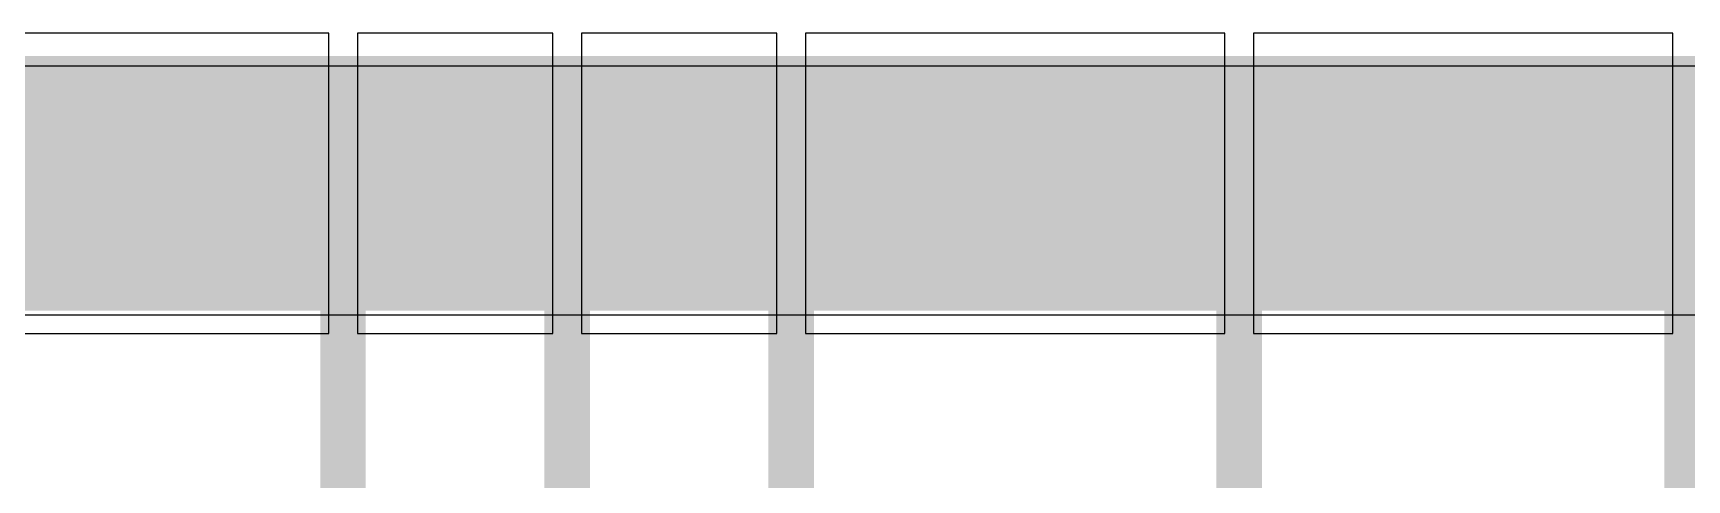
# Model space of a CAD drawing. Header units: millimetres. Extents: x 0 to 172, y 0 to 138.
# Drawn here: x 70.57 to 81.65, y 52.14 to 55.13 of the extents above; entities that cross this region are included whole.
import ezdxf

# ---------------------------------------------------------------- set-up
doc = ezdxf.new("R2010")
doc.units = ezdxf.units.MM
for name, color, linetype in [('BottomLayer', 5, 'Continuous'), ('TopLayer', 1, 'Continuous'), ('TopPaste', 8, 'Continuous'), ('TopSolder', 216, 'Continuous')]:
    doc.layers.add(name, color=color, linetype=linetype)

# ---------------------------------------------------------------- blocks, each defined once
blk = doc.blocks.new('MM70_314B1_2_R300_33')
at = {"layer": 'TopLayer'}
for points in [[(23.8, -3.35), (24.1, -3.35), (24.1, -4.85), (23.8, -4.85)], [(24.3, -3.35), (24.6, -3.35), (24.6, -4.85), (24.3, -4.85)], [(24.8, -3.35), (25.1, -3.35), (25.1, -4.85), (24.8, -4.85)], [(25.3, -3.35), (25.6, -3.35), (25.6, -4.85), (25.3, -4.85)], [(25.8, -3.35), (26.1, -3.35), (26.1, -4.85), (25.8, -4.85)], [(26.3, -3.35), (26.6, -3.35), (26.6, -4.85), (26.3, -4.85)], [(26.8, -3.35), (27.1, -3.35), (27.1, -4.85), (26.8, -4.85)], [(27.3, -3.35), (27.6, -3.35), (27.6, -4.85), (27.3, -4.85)], [(27.8, -3.35), (28.1, -3.35), (28.1, -4.85), (27.8, -4.85)], [(28.3, -3.35), (28.6, -3.35), (28.6, -4.85), (28.3, -4.85)], [(28.8, -3.35), (29.1, -3.35), (29.1, -4.85), (28.8, -4.85)], [(29.3, -3.35), (29.6, -3.35), (29.6, -4.85), (29.3, -4.85)], [(29.8, -3.35), (30.1, -3.35), (30.1, -4.85), (29.8, -4.85)], [(30.3, -3.35), (30.6, -3.35), (30.6, -4.85), (30.3, -4.85)], [(30.8, -3.35), (31.1, -3.35), (31.1, -4.85), (30.8, -4.85)], [(31.3, -3.35), (31.6, -3.35), (31.6, -4.85), (31.3, -4.85)], [(31.8, -3.35), (32.1, -3.35), (32.1, -4.85), (31.8, -4.85)], [(32.3, -3.35), (32.6, -3.35), (32.6, -4.85), (32.3, -4.85)], [(32.8, -3.35), (33.1, -3.35), (33.1, -4.85), (32.8, -4.85)], [(33.3, -3.35), (33.6, -3.35), (33.6, -4.85), (33.3, -4.85)], [(33.8, -3.35), (34.1, -3.35), (34.1, -4.85), (33.8, -4.85)], [(34.3, -3.35), (34.6, -3.35), (34.6, -4.85), (34.3, -4.85)], [(34.8, -3.35), (35.1, -3.35), (35.1, -4.85), (34.8, -4.85)]]:
    blk.add_hatch(color=1, dxfattribs=at).paths.add_polyline_path(points)
at = {"layer": 'TopPaste'}
for points in [[(23.8, -3.35), (24.1, -3.35), (24.1, -4.85), (23.8, -4.85)], [(24.3, -3.35), (24.6, -3.35), (24.6, -4.85), (24.3, -4.85)], [(24.8, -3.35), (25.1, -3.35), (25.1, -4.85), (24.8, -4.85)], [(25.3, -3.35), (25.6, -3.35), (25.6, -4.85), (25.3, -4.85)], [(25.8, -3.35), (26.1, -3.35), (26.1, -4.85), (25.8, -4.85)], [(26.3, -3.35), (26.6, -3.35), (26.6, -4.85), (26.3, -4.85)], [(26.8, -3.35), (27.1, -3.35), (27.1, -4.85), (26.8, -4.85)], [(27.3, -3.35), (27.6, -3.35), (27.6, -4.85), (27.3, -4.85)], [(27.8, -3.35), (28.1, -3.35), (28.1, -4.85), (27.8, -4.85)], [(28.3, -3.35), (28.6, -3.35), (28.6, -4.85), (28.3, -4.85)], [(28.8, -3.35), (29.1, -3.35), (29.1, -4.85), (28.8, -4.85)], [(29.3, -3.35), (29.6, -3.35), (29.6, -4.85), (29.3, -4.85)], [(29.8, -3.35), (30.1, -3.35), (30.1, -4.85), (29.8, -4.85)], [(30.3, -3.35), (30.6, -3.35), (30.6, -4.85), (30.3, -4.85)], [(30.8, -3.35), (31.1, -3.35), (31.1, -4.85), (30.8, -4.85)], [(31.3, -3.35), (31.6, -3.35), (31.6, -4.85), (31.3, -4.85)], [(31.8, -3.35), (32.1, -3.35), (32.1, -4.85), (31.8, -4.85)], [(32.3, -3.35), (32.6, -3.35), (32.6, -4.85), (32.3, -4.85)], [(32.8, -3.35), (33.1, -3.35), (33.1, -4.85), (32.8, -4.85)], [(33.3, -3.35), (33.6, -3.35), (33.6, -4.85), (33.3, -4.85)], [(33.8, -3.35), (34.1, -3.35), (34.1, -4.85), (33.8, -4.85)], [(34.3, -3.35), (34.6, -3.35), (34.6, -4.85), (34.3, -4.85)], [(34.8, -3.35), (35.1, -3.35), (35.1, -4.85), (34.8, -4.85)]]:
    blk.add_hatch(color=8, dxfattribs=at).paths.add_polyline_path(points)
at = {"layer": 'TopSolder'}
for points in [[(23.698, -3.248), (24.202, -3.248), (24.202, -4.952), (23.698, -4.952)], [(24.198, -3.248), (24.702, -3.248), (24.702, -4.952), (24.198, -4.952)], [(24.698, -3.248), (25.202, -3.248), (25.202, -4.952), (24.698, -4.952)], [(25.198, -3.248), (25.702, -3.248), (25.702, -4.952), (25.198, -4.952)], [(25.698, -3.248), (26.202, -3.248), (26.202, -4.952), (25.698, -4.952)], [(26.198, -3.248), (26.702, -3.248), (26.702, -4.952), (26.198, -4.952)], [(26.698, -3.248), (27.202, -3.248), (27.202, -4.952), (26.698, -4.952)], [(27.198, -3.248), (27.702, -3.248), (27.702, -4.952), (27.198, -4.952)], [(27.698, -3.248), (28.202, -3.248), (28.202, -4.952), (27.698, -4.952)], [(28.198, -3.248), (28.702, -3.248), (28.702, -4.952), (28.198, -4.952)], [(28.698, -3.248), (29.202, -3.248), (29.202, -4.952), (28.698, -4.952)], [(29.198, -3.248), (29.702, -3.248), (29.702, -4.952), (29.198, -4.952)], [(29.698, -3.248), (30.202, -3.248), (30.202, -4.952), (29.698, -4.952)], [(30.198, -3.248), (30.702, -3.248), (30.702, -4.952), (30.198, -4.952)], [(30.698, -3.248), (31.202, -3.248), (31.202, -4.952), (30.698, -4.952)], [(31.198, -3.248), (31.702, -3.248), (31.702, -4.952), (31.198, -4.952)], [(31.698, -3.248), (32.202, -3.248), (32.202, -4.952), (31.698, -4.952)], [(32.198, -3.248), (32.702, -3.248), (32.702, -4.952), (32.198, -4.952)], [(32.698, -3.248), (33.202, -3.248), (33.202, -4.952), (32.698, -4.952)], [(33.198, -3.248), (33.702, -3.248), (33.702, -4.952), (33.198, -4.952)], [(33.698, -3.248), (34.202, -3.248), (34.202, -4.952), (33.698, -4.952)], [(34.198, -3.248), (34.702, -3.248), (34.702, -4.952), (34.198, -4.952)], [(34.698, -3.248), (35.202, -3.248), (35.202, -4.952), (34.698, -4.952)]]:
    blk.add_hatch(color=216, dxfattribs=at).paths.add_polyline_path(points)

msp = doc.modelspace()

# ---------------------------------------------------------------- linework, layer by layer
at = {"layer": 'BottomLayer'}
for p, q in [((85.979, 54.906), (56.508, 54.906)), ((69.772, 53.242), (86.917, 53.242))]:
    msp.add_line(p, q, dxfattribs=at)
at = {"layer": 'BottomLayer', "const_width": 0.203}
for points in [[(56.508, 54.414), (86.183, 54.414)], [(56.96, 53.734), (86.917, 53.734)]]:
    msp.add_lwpolyline(points, dxfattribs=at)
at = {"layer": 'TopLayer'}
for p, q in [((72.552, 55.127), (69.744, 55.127)), ((72.552, 53.119), (72.552, 55.127)), ((74.052, 55.127), (72.744, 55.127)), ((72.744, 55.127), (72.744, 53.119)), ((74.052, 53.119), (74.052, 55.127)), ((75.552, 55.127), (74.244, 55.127)), ((74.244, 55.127), (74.244, 53.119)), ((75.552, 53.119), (75.552, 55.127)), ((78.552, 55.127), (75.744, 55.127)), ((75.744, 55.127), (75.744, 53.119)), ((78.552, 53.119), (78.552, 55.127)), ((81.552, 55.127), (78.744, 55.127)), ((78.744, 55.127), (78.744, 53.119)), ((81.552, 53.119), (81.552, 55.127)), ((69.744, 53.119), (72.552, 53.119)), ((72.744, 53.119), (74.052, 53.119)), ((74.244, 53.119), (75.552, 53.119)), ((75.744, 53.119), (78.552, 53.119)), ((78.744, 53.119), (81.552, 53.119))]:
    msp.add_line(p, q, dxfattribs=at)
at = {"layer": 'TopLayer', "const_width": 0.305}
for points in [[(72.648, 50.88), (72.648, 54.123)], [(74.148, 50.871), (74.148, 54.123)], [(75.648, 50.871), (75.648, 54.123)], [(78.648, 50.871), (78.648, 54.123)], [(81.648, 50.871), (81.648, 54.123)]]:
    msp.add_lwpolyline(points, dxfattribs=at)
at = {"layer": 'TopLayer', "const_width": 0.152}
for points in [[(72.572, 54.123, 1), (72.725, 54.123, 1)], [(74.072, 54.123, 1), (74.225, 54.123, 1)], [(75.572, 54.123, 1), (75.725, 54.123, 1)], [(78.572, 54.123, 1), (78.725, 54.123, 1)], [(81.572, 54.123, 1), (81.725, 54.123, 1)]]:
    msp.add_lwpolyline(points, format="xyb", close=True, dxfattribs=at)

# ---------------------------------------------------------------- block references
at = {"rotation": 180}
msp.add_blockref('MM70_314B1_2_R300_33', (105.598, 50.023), dxfattribs=at)

doc.saveas('drawing.dxf')
